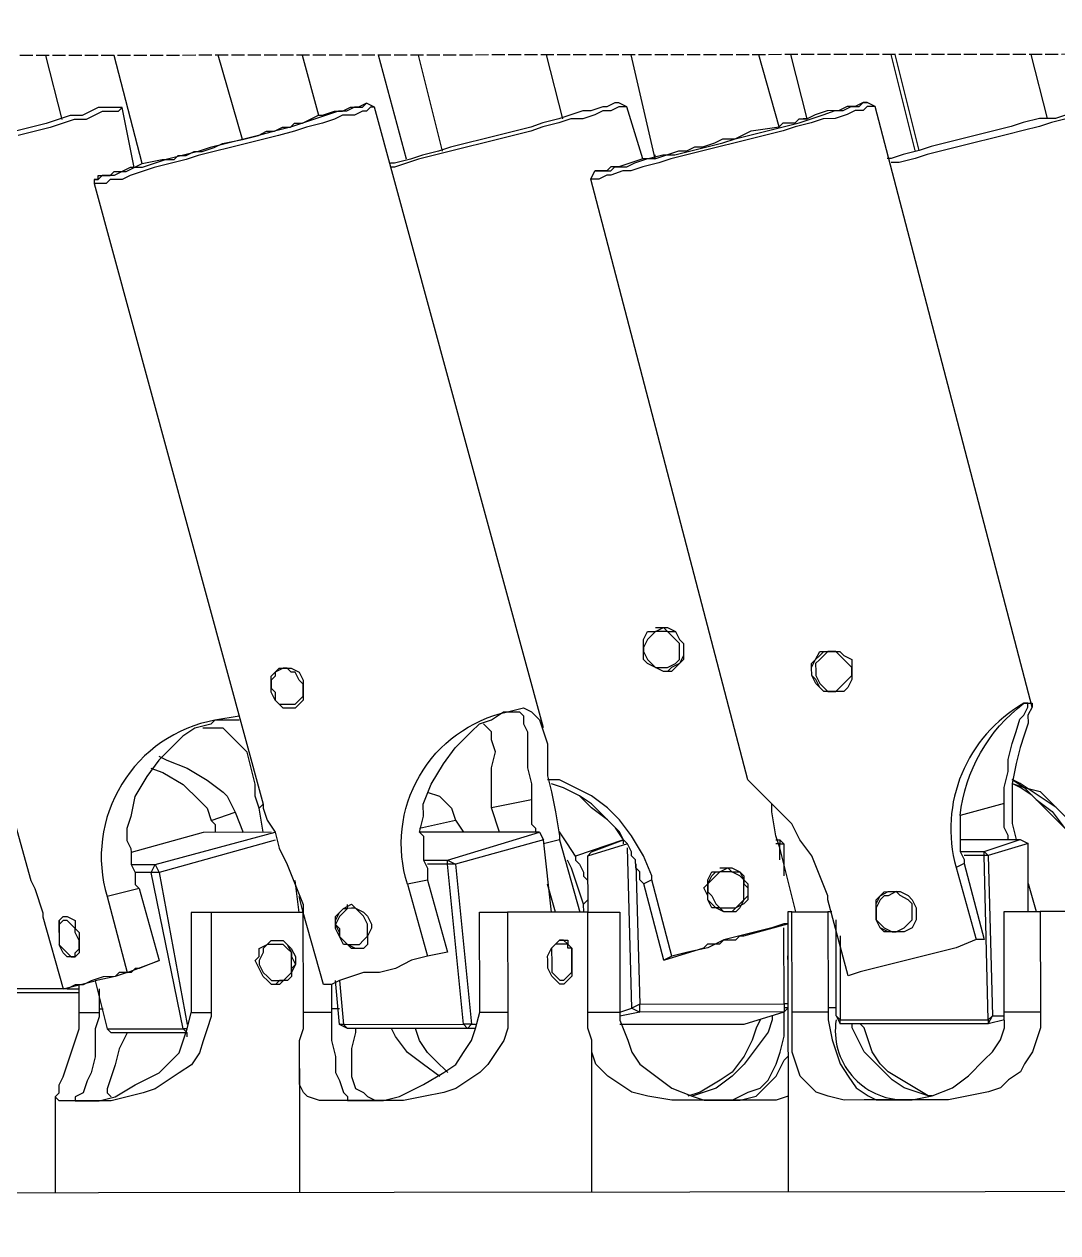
# Model space of a CAD drawing. Header units: feet. Extents: x -99009 to 3252343, y -11094690 to 9035152.
# Drawn here: x 2485332.6 to 2485523.8, y -1980929 to -1980705.4 of the extents above; entities that cross this region are included whole.
import ezdxf

# ---------------------------------------------------------------- set-up
doc = ezdxf.new("R2010")
doc.units = ezdxf.units.FT
doc.linetypes.add('PDF_IMPORT', pattern=[1, 0.8, -0.2])
doc.layers.add('1', color=1, linetype='Continuous')

# ---------------------------------------------------------------- blocks, each defined once
blk = doc.blocks.new('lEVELLING mACHINE')
at = {"color": 200, "lineweight": 25, "transparency": 33554684}
for points in [[(14908.07, 7487.43), (14933.26, 7462.97), (16683.36, 7462.97), (16708.55, 7487.43), (16665.58, 7487.43), (16666.32, 7488.91), (16666.32, 7521.51), (16665.58, 7522.99), (16662.61, 7522.99), (16661.13, 7521.51), (14860.65, 7521.51), (14860.65, 7488.91), (14859.91, 7487.43), (14856.94, 7487.43), (14856.2, 7488.91), (14856.2, 7521.51), (14856.94, 7522.99), (14859.91, 7522.99), (14860.65, 7521.51)], [(16163.96, 7428.89), (16165.44, 7428.89), (16165.44, 7429.63), (16165.44, 7431.11), (16164.7, 7434.82), (16163.96, 7437.04), (16163.22, 7439.26), (16161.74, 7441.49), (16160.26, 7443.71), (16158.03, 7445.19), (16156.55, 7445.93), (16155.07, 7445.93), (16153.59, 7445.93), (16152.85, 7445.93), (16155.81, 7445.93), (16158.77, 7445.93), (16162.48, 7445.93), (16165.44, 7445.19), (16167.67, 7444.45), (16169.15, 7442.97), (16170.63, 7441.49), (16171.37, 7439.26), (16172.11, 7437.04), (16172.11, 7434.82), (16172.11, 7432.6), (16172.11, 7429.63), (16172.11, 7411.11), (16172.85, 7411.11), (16172.85, 7462.97)], [(16209.16, 7462.97), (16209.16, 7440), (16209.16, 7439.26), (16209.16, 7437.04), (16209.16, 7434.82), (16209.9, 7432.6), (16209.9, 7429.63), (16209.9, 7411.11), (16203.97, 7411.11), (16203.97, 7428.89), (16203.97, 7429.63), (16201.75, 7428.89), (16200.27, 7429.63), (16200.27, 7428.15), (16201.75, 7428.89), (16202.49, 7399.25)], [(16263.25, 7440), (16263.25, 7462.97)], [(16308.44, 7445.19), (16308.44, 7462.97)], [(16146.18, 7445.19), (16146.92, 7445.19), (16150.62, 7442.97), (16154.33, 7440.75), (16155.81, 7439.26), (16157.29, 7437.04), (16158.03, 7434.82), (16158.77, 7432.6), (16159.52, 7431.85)], [(16146.92, 7445.19), (16149.14, 7444.45), (16151.37, 7443.71), (16153.59, 7442.23), (16156.55, 7439.26), (16158.77, 7437.04), (16160.26, 7434.08), (16161, 7432.6), (16161, 7431.85)], [(16172.85, 7445.19), (16175.08, 7445.93), (16178.04, 7445.93), (16181.74, 7445.93), (16183.97, 7445.93), (16183.23, 7445.93), (16181.74, 7445.93), (16178.78, 7445.19), (16177.3, 7443.71), (16175.08, 7441.49), (16173.59, 7438.52), (16172.85, 7437.78)], [(16185.45, 7445.93), (16183.23, 7445.93), (16180.26, 7444.45), (16178.04, 7443.71), (16176.56, 7442.23), (16175.08, 7439.26), (16174.33, 7437.04), (16173.59, 7434.08), (16173.59, 7432.6), (16173.59, 7431.11), (16173.59, 7429.63)], [(16175.82, 7430.37), (16175.82, 7431.11), (16176.56, 7433.34), (16178.78, 7436.3), (16181, 7439.26), (16183.23, 7441.49), (16186.19, 7443.71), (16188.41, 7444.45), (16190.63, 7445.19)], [(16178.04, 7431.11), (16178.78, 7432.6), (16179.52, 7434.82), (16181, 7437.78), (16183.23, 7440.75), (16185.45, 7442.23), (16189.15, 7444.45), (16191.38, 7445.19)], [(16209.9, 7429.63), (16203.97, 7429.63), (16203.97, 7431.11), (16202.49, 7434.82), (16201.75, 7437.04), (16200.27, 7439.26), (16197.3, 7441.49), (16194.34, 7443.71), (16190.63, 7445.19), (16188.41, 7445.93), (16186.19, 7445.93), (16184.71, 7445.93), (16183.97, 7445.93), (16186.93, 7445.93), (16189.89, 7445.93), (16194.34, 7445.93), (16198.79, 7445.19), (16201.75, 7444.45), (16203.97, 7442.97), (16206.19, 7441.49), (16208.42, 7439.26), (16209.16, 7437.04)], [(16252.87, 7432.6), (16252.87, 7433.34), (16253.61, 7436.3), (16253.61, 7439.26), (16253.61, 7441.49), (16252.87, 7443.71), (16251.39, 7444.45), (16250.65, 7445.19), (16249.17, 7445.93)], [(16257.32, 7424.45), (16257.32, 7428.89), (16257.32, 7429.63), (16257.32, 7430.37), (16257.32, 7432.6), (16257.32, 7434.82), (16256.58, 7437.78), (16256.58, 7440.75), (16255.84, 7442.23), (16255.1, 7444.45), (16254.36, 7445.19), (16254.36, 7445.93), (16253.61, 7445.93), (16252.87, 7445.93), (16255.1, 7445.93), (16257.32, 7445.93), (16259.54, 7445.93), (16261.77, 7445.19), (16262.51, 7444.45), (16263.25, 7442.97), (16263.25, 7441.49), (16263.25, 7439.26), (16263.25, 7437.04), (16263.25, 7434.82), (16262.51, 7432.6), (16262.51, 7429.63), (16262.51, 7411.11)], [(16279.55, 7411.11), (16279.55, 7429.63), (16279.55, 7430.37), (16280.29, 7432.6), (16281.03, 7434.82), (16281.77, 7437.04), (16283.25, 7439.26), (16285.48, 7440.75), (16287.7, 7442.23), (16289.92, 7443.71), (16292.14, 7444.45), (16295.11, 7445.19), (16298.07, 7445.93), (16301.04, 7445.93), (16303.26, 7445.93), (16304.74, 7445.93), (16306.22, 7445.93), (16306.96, 7445.93), (16307.7, 7445.93), (16308.44, 7445.19), (16307.7, 7444.45), (16307.7, 7442.97), (16306.96, 7441.49), (16306.22, 7439.26), (16305.48, 7437.04), (16304.74, 7434.82), (16304, 7432.6), (16304, 7429.63), (16304, 7424.45)], [(16300.29, 7425.19), (16300.29, 7428.89), (16300.29, 7429.63), (16300.29, 7430.37), (16301.04, 7432.6), (16301.04, 7434.82), (16301.04, 7437.78), (16301.78, 7440.75), (16302.52, 7442.23), (16303.26, 7444.45), (16304.74, 7445.19), (16304.74, 7445.93), (16304, 7445.93), (16302.52, 7445.93), (16300.29, 7445.93), (16297.33, 7445.19), (16293.63, 7442.97), (16289.18, 7440.75), (16287.7, 7439.26), (16285.48, 7437.04), (16284.73, 7434.82), (16283.99, 7432.6), (16283.25, 7429.63), (16279.55, 7429.63)], [(16295.11, 7433.34), (16296.59, 7436.3), (16297.33, 7439.26), (16298.07, 7441.49), (16298.81, 7443.71), (16298.81, 7444.45), (16298.07, 7445.19)], [(16235.83, 7440.75), (16238.06, 7438.52), (16239.54, 7437.04), (16241.02, 7434.82), (16241.76, 7432.6)], [(16237.31, 7441.49), (16240.28, 7439.26), (16243.24, 7437.04), (16245.46, 7434.08), (16246.21, 7432.6)], [(16283.99, 7434.08), (16283.99, 7433.34)], [(16132.84, 7431.11), (16135.81, 7431.85), (16135.06, 7430.37), (16132.84, 7430.37)], [(16163.22, 7415.55), (16163.22, 7431.11), (16135.81, 7431.11), (16135.81, 7431.85), (16163.22, 7431.85), (16163.22, 7431.11), (16163.96, 7430.37), (16163.96, 7412.59)], [(16163.96, 7430.37), (16163.22, 7431.85)], [(16203.97, 7431.85), (16181, 7431.85), (16173.59, 7429.63), (16172.85, 7428.89), (16173.59, 7428.89)], [(16240.28, 7401.48), (16235.83, 7401.48), (16218.79, 7396.29), (16218.05, 7397.77), (16234.35, 7402.22), (16231.39, 7431.85), (16232.87, 7431.85), (16235.83, 7402.22), (16239.54, 7402.22)], [(16230.65, 7432.6), (16232.13, 7432.6), (16231.39, 7431.85), (16230.65, 7431.85)], [(16255.84, 7423.7), (16255.1, 7431.85), (16232.87, 7431.85), (16232.13, 7432.6), (16254.36, 7432.6), (16255.1, 7431.85), (16255.84, 7431.85), (16256.58, 7423.7)], [(16254.36, 7432.6), (16255.84, 7431.85)], [(16267.69, 7397.77), (16289.18, 7403.7), (16283.99, 7431.85)], [(16295.11, 7422.22), (16289.18, 7420), (16292.88, 7421.48), (16293.63, 7421.48), (16294.37, 7422.22), (16295.11, 7422.22), (16295.85, 7422.22), (16296.59, 7422.22), (16297.33, 7422.96), (16301.04, 7423.7), (16298.81, 7432.6), (16284.73, 7432.6), (16283.99, 7433.34), (16298.07, 7433.34), (16298.81, 7432.6)], [(16283.99, 7432.6), (16284.73, 7432.6), (16290.66, 7403.7), (16293.63, 7403.7)], [(16119.5, 7411.11), (16120.25, 7411.11), (16120.99, 7411.11), (16122.47, 7411.11), (16123.95, 7411.11), (16126.17, 7411.11), (16126.17, 7429.63)], [(16132.84, 7429.63), (16132.84, 7428.89), (16132.84, 7411.11), (16126.17, 7411.11)], [(16140.99, 7396.29), (16140.99, 7397.77), (16129.88, 7397.77), (16128.4, 7398.51), (16135.81, 7400.74), (16135.06, 7430.37), (16135.81, 7431.11), (16136.55, 7400.74), (16140.25, 7400.74)], [(16172.11, 7429.63), (16165.44, 7429.63)], [(16201.01, 7402.22), (16200.27, 7428.15), (16173.59, 7428.15), (16173.59, 7429.63), (16200.27, 7429.63), (16203.97, 7430.37)], [(16202.49, 7398.51), (16209.9, 7400.74), (16209.9, 7411.11), (16210.64, 7411.11), (16211.38, 7411.11), (16212.86, 7411.11), (16214.35, 7411.11), (16216.57, 7411.11), (16219.53, 7411.11), (16221.75, 7411.11), (16224.72, 7411.11), (16224.72, 7429.63)], [(16229.9, 7429.63), (16229.9, 7428.89), (16229.9, 7411.11), (16224.72, 7411.11)], [(16257.32, 7429.63), (16262.51, 7429.63)], [(16301.04, 7275.52), (16301.04, 7276.26), (16269.92, 7391.1), (16269.92, 7391.84), (16269.17, 7394.07), (16267.69, 7396.29), (16266.95, 7399.25), (16265.47, 7402.22), (16263.99, 7405.92), (16262.51, 7409.63), (16262.51, 7411.11), (16264.73, 7411.11), (16267.69, 7411.11), (16270.66, 7411.11), (16273.62, 7411.11), (16276.58, 7411.11), (16279.55, 7411.11), (16283.25, 7411.11), (16283.25, 7428.89), (16283.25, 7429.63)], [(16300.29, 7429.63), (16304, 7429.63)], [(16172.11, 7411.11), (16165.44, 7411.11), (16165.44, 7428.89)], [(16172.85, 7428.15), (16173.59, 7428.15), (16173.59, 7414.07)], [(16257.32, 7428.89), (16255.84, 7428.89)], [(16300.29, 7428.89), (16299.55, 7428.89)], [(16274.36, 7374.8), (16278.81, 7375.54), (16279.55, 7376.28), (16282.51, 7377.02), (16284.73, 7378.51), (16286.22, 7379.99), (16289.18, 7382.95), (16291.4, 7385.92), (16293.63, 7389.62), (16294.37, 7393.33), (16295.11, 7395.55), (16295.11, 7397.77), (16294.37, 7399.25), (16294.37, 7399.99), (16294.37, 7401.48), (16294.37, 7402.22), (16293.63, 7403.7), (16293.63, 7404.44), (16293.63, 7405.92), (16292.88, 7406.66), (16298.81, 7408.14), (16295.11, 7422.22), (16297.33, 7422.96), (16299.55, 7422.96), (16301.78, 7423.7), (16303.26, 7424.45), (16304.74, 7424.45), (16306.22, 7425.19), (16306.96, 7425.19), (16301.04, 7423.7)], [(16293.63, 7273.29), (16295.85, 7262.18), (16297.33, 7262.18), (16298.07, 7262.18), (16298.81, 7262.18), (16300.29, 7262.18), (16301.78, 7262.92), (16303.26, 7263.66), (16305.48, 7263.66), (16307.7, 7264.4), (16309.93, 7265.14), (16312.89, 7265.88), (16315.85, 7266.62)], [(16348.46, 7277), (16312.89, 7405.18), (16312.15, 7406.66), (16310.67, 7411.11), (16310.67, 7411.85), (16306.96, 7425.19), (16326.97, 7425.19)], [(16304, 7425.93), (16326.97, 7425.93)], [(16306.22, 7425.19), (16304, 7425.19)], [(16132.84, 7391.1), (16140.99, 7393.33), (16140.99, 7394.81), (16140.99, 7395.55), (16140.99, 7397.03), (16140.99, 7397.77), (16140.99, 7399.25), (16140.99, 7399.99), (16140.25, 7401.48), (16140.25, 7402.22), (16141.73, 7402.96), (16138.03, 7416.29), (16141.73, 7417.78), (16144.7, 7418.52), (16147.66, 7419.26), (16150.62, 7420), (16153.59, 7420.74), (16156.55, 7421.48), (16159.52, 7422.22), (16161.74, 7422.96), (16165.44, 7408.89), (16165.44, 7408.14), (16166.92, 7404.44), (16168.41, 7400.74), (16170.63, 7397.77), (16172.11, 7394.81), (16174.33, 7392.58), (16175.82, 7391.1), (16178.04, 7388.88), (16178.78, 7388.14), (16180.26, 7386.66), (16209.16, 7275.52), (16208.42, 7274.03)], [(16213.6, 7422.96), (16212.86, 7422.22)], [(16241.02, 7396.29), (16240.28, 7397.03), (16240.28, 7398.51), (16240.28, 7399.25), (16240.28, 7400.74), (16240.28, 7401.48), (16239.54, 7402.96), (16239.54, 7403.7), (16239.54, 7405.18), (16243.24, 7405.92), (16239.54, 7419.26), (16242.5, 7420), (16245.46, 7421.48), (16248.43, 7422.22), (16251.39, 7422.22), (16253.61, 7422.96), (16255.84, 7423.7), (16257.32, 7424.45), (16258.8, 7424.45), (16262.51, 7411.11), (16263.25, 7408.14)], [(16267.69, 7416.29), (16266.95, 7416.29), (16266.21, 7416.29), (16265.47, 7417.04), (16264.73, 7418.52), (16264.73, 7419.26), (16263.99, 7420.74), (16264.73, 7421.48), (16264.73, 7422.96), (16265.47, 7423.7), (16266.95, 7423.7), (16267.69, 7424.45)], [(16120.99, 7394.07), (16123.21, 7391.84), (16125.43, 7390.36), (16127.65, 7388.88), (16129.88, 7387.4), (16131.36, 7386.66), (16129.14, 7388.14), (16126.17, 7388.88), (16123.95, 7391.1), (16121.73, 7393.33)], [(16132.84, 7422.22), (16132.84, 7420.74), (16132.84, 7419.26), (16132.84, 7418.52)], [(16172.85, 7420.74), (16172.85, 7419.26)], [(16194.34, 7419.26), (16195.82, 7420), (16188.41, 7417.78), (16187.67, 7417.04), (16186.19, 7417.04), (16185.45, 7417.04), (16184.71, 7416.29), (16183.23, 7416.29), (16182.48, 7416.29), (16181.74, 7415.55), (16181, 7415.55), (16172.85, 7413.33), (16173.59, 7413.33), (16175.82, 7414.07), (16178.78, 7414.81), (16181.74, 7415.55), (16184.71, 7416.29), (16187.67, 7417.78), (16191.38, 7418.52), (16194.34, 7419.26), (16198.04, 7405.18), (16198.04, 7404.44), (16199.53, 7400.74), (16201.75, 7397.03), (16203.97, 7394.07), (16206.19, 7391.84), (16209.16, 7389.62), (16212.12, 7388.14), (16215.09, 7386.66), (16217.31, 7386.66)], [(16195.82, 7420), (16199.53, 7405.92)], [(16239.54, 7405.18), (16235.83, 7418.52), (16239.54, 7419.26)], [(16292.88, 7406.66), (16289.18, 7420)], [(16307.7, 7414.81), (16307.7, 7413.33), (16307.7, 7412.59), (16306.96, 7411.85), (16306.22, 7411.85), (16304.74, 7412.59), (16304.74, 7414.07), (16304, 7414.81), (16304, 7416.29), (16304, 7417.78), (16304, 7418.52), (16304.74, 7419.26)], [(16306.22, 7418.52), (16305.48, 7419.26), (16304.74, 7419.26), (16305.48, 7419.26), (16306.22, 7419.26), (16306.96, 7418.52), (16307.7, 7417.04)], [(16140.25, 7402.22), (16136.55, 7416.29), (16138.03, 7416.29)], [(16212.86, 7417.78), (16213.6, 7417.78), (16213.6, 7417.04), (16214.35, 7416.29), (16215.09, 7416.29)], [(16252.13, 7417.78), (16252.87, 7417.78), (16254.36, 7417.04), (16255.1, 7417.04), (16255.84, 7415.55), (16255.84, 7414.81), (16256.58, 7413.33), (16256.58, 7412.59), (16255.84, 7411.11), (16255.1, 7410.37), (16254.36, 7410.37), (16254.36, 7409.63)], [(16152.11, 7414.81), (16152.85, 7414.81), (16153.59, 7414.81), (16155.07, 7414.81), (16155.81, 7414.07), (16156.55, 7412.59), (16156.55, 7411.85), (16156.55, 7410.37), (16156.55, 7409.63), (16155.81, 7408.14), (16155.07, 7407.4), (16154.33, 7407.4)], [(16306.96, 7411.85), (16307.7, 7412.59), (16307.7, 7413.33)], [(16128.4, 7405.92), (16126.91, 7411.11)], [(16128.4, 7411.11), (16128.4, 7398.51)], [(16164.7, 7411.11), (16165.44, 7411.11)], [(16171.37, 7411.11), (16174.33, 7399.25), (16175.08, 7397.03), (16175.82, 7392.58), (16175.82, 7391.1)], [(16185.45, 7402.96), (16183.97, 7402.96), (16183.23, 7403.7), (16181.74, 7403.7), (16181, 7404.44), (16181, 7405.92), (16180.26, 7406.66), (16180.26, 7408.14), (16181, 7408.89), (16181.74, 7410.37), (16182.48, 7411.11), (16183.23, 7411.11), (16183.97, 7411.11), (16184.71, 7411.11), (16186.19, 7410.37), (16186.93, 7409.63), (16187.67, 7408.89), (16187.67, 7408.14), (16188.41, 7406.66), (16187.67, 7405.92), (16186.93, 7404.44), (16186.19, 7403.7)], [(16209.9, 7408.89), (16210.64, 7409.63)], [(16210.64, 7411.11), (16210.64, 7409.63), (16211.38, 7407.4), (16212.86, 7402.96), (16213.6, 7401.48)], [(16215.83, 7411.11), (16217.31, 7405.92)], [(16216.57, 7411.11), (16218.05, 7397.77)], [(16262.51, 7411.11), (16262.51, 7411.11)], [(16263.25, 7411.11), (16263.99, 7405.18)], [(16198.04, 7405.18), (16199.53, 7405.92), (16200.27, 7405.18), (16200.27, 7403.7), (16201.01, 7402.96), (16201.01, 7401.48), (16201.75, 7400.74), (16201.75, 7399.99), (16202.49, 7398.51), (16203.23, 7397.77), (16203.97, 7396.29), (16205.45, 7394.81), (16206.19, 7394.07), (16209.16, 7391.84), (16211.38, 7389.62)], [(16212.12, 7400.74), (16212.12, 7401.48), (16211.38, 7402.22), (16210.64, 7403.7), (16210.64, 7404.44), (16209.9, 7405.18), (16209.9, 7405.92)], [(16116.54, 7403.7), (16117.28, 7401.48), (16119.5, 7397.77), (16122.47, 7394.81), (16125.43, 7391.84), (16127.65, 7389.62), (16129.88, 7388.14), (16131.36, 7387.4), (16129.14, 7388.14), (16126.91, 7390.36), (16123.95, 7392.58), (16121.73, 7395.55), (16120.25, 7397.03), (16118.76, 7399.25), (16118.02, 7399.99), (16117.28, 7401.48), (16117.28, 7402.22), (16116.54, 7402.96)], [(16175.08, 7397.77), (16174.33, 7397.77), (16174.33, 7398.51), (16173.59, 7398.51), (16173.59, 7404.44)], [(16174.33, 7401.48), (16174.33, 7398.51), (16175.08, 7398.51)], [(16209.9, 7400.74), (16209.16, 7399.99), (16203.23, 7397.77), (16204.71, 7395.55), (16206.94, 7393.33), (16209.16, 7391.1), (16211.38, 7389.62), (16214.35, 7388.14), (16216.57, 7387.4)], [(16203.23, 7398.51), (16203.23, 7397.77), (16212.12, 7400.74), (16213.6, 7398.51), (16215.09, 7396.29)], [(16294.37, 7402.22), (16289.92, 7402.22), (16267.69, 7396.29)], [(16140.99, 7399.99), (16136.55, 7399.99), (16129.88, 7397.77)], [(16173.59, 7398.51), (16174.33, 7397.77)], [(16215.09, 7397.77), (16218.05, 7398.51)], [(16268.43, 7396.29), (16281.03, 7396.29), (16294.37, 7399.99)], [(16132.1, 7397.77), (16132.1, 7397.03), (16132.84, 7395.55), (16132.84, 7394.81), (16132.84, 7393.33), (16132.84, 7392.58), (16132.84, 7391.1), (16132.84, 7388.14), (16132.1, 7385.18), (16132.1, 7382.95), (16131.36, 7379.99), (16130.62, 7377.77), (16129.88, 7375.54), (16129.14, 7374.8), (16128.4, 7373.32), (16128.4, 7372.58), (16129.14, 7372.58), (16127.65, 7372.58), (16127.65, 7373.32), (16128.4, 7374.8), (16128.4, 7376.28), (16129.14, 7378.51), (16129.88, 7380.73), (16130.62, 7383.69), (16131.36, 7387.4), (16131.36, 7390.36), (16131.36, 7394.81), (16130.62, 7397.77)], [(16218.79, 7396.29), (16241.02, 7396.29), (16240.28, 7393.33), (16240.28, 7391.1), (16238.8, 7387.4), (16236.57, 7383.69), (16234.35, 7380.73), (16231.39, 7377.77), (16229.9, 7376.28), (16227.68, 7375.54), (16225.46, 7374.06), (16224.72, 7374.06), (16223.98, 7374.06), (16222.5, 7374.06), (16221.75, 7374.8), (16221.75, 7376.28), (16221.01, 7377.77), (16221.01, 7379.99), (16221.01, 7382.21), (16221.01, 7384.43), (16220.27, 7387.4), (16220.27, 7390.36), (16220.27, 7391.1), (16220.27, 7392.58), (16220.27, 7393.33), (16220.27, 7394.81), (16219.53, 7395.55), (16219.53, 7396.29)], [(16226.2, 7396.29), (16227.68, 7391.84)], [(16239.54, 7388.88), (16237.31, 7389.62), (16235.83, 7391.1), (16235.09, 7391.84), (16234.35, 7394.07), (16232.87, 7396.29)], [(16269.92, 7396.29), (16270.66, 7391.84), (16271.4, 7389.62), (16271.4, 7387.4), (16272.14, 7384.43), (16272.88, 7381.47), (16274.36, 7379.99), (16275.84, 7378.51), (16277.32, 7377.02), (16278.81, 7377.02), (16281.03, 7377.02)], [(16289.18, 7382.21), (16287.7, 7382.95), (16283.99, 7384.43), (16280.29, 7386.66), (16277.32, 7388.88), (16276.58, 7389.62), (16275.84, 7391.1), (16275.1, 7392.58), (16273.62, 7396.29)], [(16279.55, 7394.07), (16278.81, 7394.81), (16278.81, 7396.29)], [(16241.02, 7395.55), (16234.35, 7394.07)], [(16290.66, 7384.43), (16288.44, 7385.18), (16284.73, 7387.4), (16281.77, 7390.36), (16280.29, 7391.84), (16279.55, 7394.07), (16275.1, 7392.58)], [(16220.27, 7390.36), (16227.68, 7391.84), (16227.68, 7390.36), (16227.68, 7388.14), (16227.68, 7384.43), (16226.94, 7381.47), (16227.68, 7379.25), (16227.68, 7377.77), (16228.42, 7377.02), (16229.16, 7376.28)], [(16270.66, 7391.84), (16269.92, 7391.1)], [(16218.05, 7377.02), (16249.17, 7262.18), (16250.65, 7261.44)], [(16127.65, 7373.32), (16156.55, 7262.18), (16158.03, 7261.44)], [(16263.99, 7373.32), (16264.73, 7373.32), (16266.21, 7373.32), (16266.95, 7372.58), (16267.69, 7371.84), (16268.43, 7370.36), (16268.43, 7369.62), (16268.43, 7368.13), (16268.43, 7367.39), (16267.69, 7366.65), (16266.95, 7365.91), (16266.21, 7365.91)], [(16163.22, 7370.36), (16163.96, 7370.36), (16164.7, 7370.36), (16166.18, 7370.36), (16166.92, 7369.62), (16167.67, 7368.87), (16168.41, 7367.39), (16168.41, 7365.91), (16168.41, 7365.17), (16167.67, 7364.43), (16166.92, 7362.95), (16165.44, 7362.95)], [(16197.3, 7358.5), (16195.82, 7358.5), (16195.08, 7359.24), (16193.6, 7359.24), (16192.86, 7360.72), (16192.12, 7361.47), (16192.12, 7362.95), (16192.12, 7363.69), (16192.86, 7365.17), (16193.6, 7365.91), (16194.34, 7366.65), (16195.08, 7366.65)], [(16156.55, 7262.18), (16157.29, 7262.18), (16158.03, 7262.18), (16158.77, 7262.92), (16160.26, 7262.92), (16161.74, 7263.66), (16163.96, 7264.4), (16166.18, 7264.4), (16168.41, 7265.14), (16171.37, 7265.88), (16173.59, 7266.62), (16176.56, 7267.37), (16179.52, 7268.11), (16182.48, 7268.85), (16185.45, 7269.59), (16188.41, 7270.33), (16191.38, 7271.07), (16194.34, 7271.81), (16196.56, 7272.55), (16199.53, 7273.29), (16201.75, 7274.03), (16203.23, 7274.03), (16205.45, 7274.78), (16206.19, 7274.78), (16207.68, 7275.52), (16208.42, 7275.52), (16209.16, 7275.52)], [(16249.17, 7262.18), (16249.91, 7262.18), (16250.65, 7262.92), (16251.39, 7262.92), (16252.87, 7263.66), (16255.1, 7263.66), (16256.58, 7264.4), (16258.8, 7265.14), (16261.77, 7265.88), (16263.99, 7266.62), (16266.95, 7267.37), (16269.92, 7268.11), (16272.88, 7268.85), (16275.84, 7269.59), (16278.81, 7270.33), (16281.77, 7271.07), (16283.99, 7271.81), (16286.96, 7272.55), (16289.92, 7273.29), (16292.14, 7274.03), (16294.37, 7274.78), (16295.85, 7275.52), (16298.07, 7275.52), (16298.81, 7276.26), (16300.29, 7276.26), (16301.04, 7276.26)], [(16262.51, 7252.55), (16259.54, 7263.66), (16258.8, 7263.66), (16256.58, 7262.92), (16255.1, 7262.92), (16253.61, 7262.18), (16252.13, 7262.18), (16251.39, 7262.18), (16250.65, 7261.44), (16252.13, 7262.18), (16252.87, 7262.18), (16254.36, 7262.92), (16255.84, 7262.92), (16258.06, 7263.66), (16260.28, 7264.4), (16262.51, 7265.14), (16264.73, 7265.88), (16267.69, 7266.62), (16270.66, 7267.37), (16273.62, 7268.11), (16276.58, 7268.85), (16279.55, 7269.59), (16281.77, 7270.33), (16284.73, 7271.07), (16287.7, 7271.81), (16289.92, 7272.55), (16292.14, 7273.29), (16294.37, 7273.29), (16295.85, 7274.03), (16297.33, 7274.78), (16298.81, 7274.78), (16299.55, 7274.78), (16300.29, 7275.52), (16301.04, 7275.52), (16300.29, 7275.52), (16300.29, 7274.78), (16299.55, 7274.78), (16298.07, 7274.78), (16297.33, 7274.03), (16295.11, 7274.03), (16293.63, 7273.29), (16292.14, 7272.55), (16297.33, 7252.55)], [(16295.85, 7262.18), (16296.59, 7262.92), (16297.33, 7262.92), (16298.07, 7262.92), (16299.55, 7262.92), (16301.04, 7263.66), (16302.52, 7264.4), (16304.74, 7264.4), (16306.96, 7265.14), (16309.19, 7265.88), (16312.15, 7266.62), (16315.11, 7267.37)], [(16197.3, 7271.07), (16197.3, 7271.81), (16199.53, 7271.81), (16201.75, 7272.55), (16203.97, 7273.29), (16205.45, 7273.29), (16206.19, 7274.03), (16207.68, 7274.03), (16208.42, 7274.03), (16207.68, 7274.03), (16206.94, 7274.03), (16205.45, 7274.03), (16204.71, 7273.29), (16202.49, 7273.29), (16201.01, 7272.55), (16198.79, 7271.81), (16195.82, 7271.07), (16193.6, 7271.07), (16190.63, 7270.33), (16187.67, 7269.59), (16184.71, 7268.85), (16182.48, 7268.11), (16179.52, 7267.37), (16176.56, 7266.62), (16173.59, 7265.88), (16170.63, 7265.14), (16168.41, 7264.4), (16166.18, 7263.66), (16163.96, 7262.92), (16162.48, 7262.92), (16161, 7262.18), (16159.52, 7262.18), (16158.77, 7261.44), (16158.03, 7261.44), (16158.77, 7261.44), (16160.26, 7262.18), (16161.74, 7262.18), (16163.22, 7262.92), (16165.44, 7262.92), (16167.67, 7263.66), (16169.15, 7264.4), (16172.11, 7252.55)], [(16202.49, 7262.18), (16203.23, 7262.18), (16203.97, 7262.18), (16205.45, 7262.92), (16206.94, 7262.92), (16208.42, 7263.66), (16210.64, 7264.4), (16212.86, 7264.4), (16215.09, 7265.14), (16218.05, 7265.88), (16220.27, 7266.62), (16223.24, 7267.37), (16226.2, 7268.11), (16229.16, 7268.85), (16232.13, 7269.59), (16235.09, 7270.33), (16238.06, 7271.07), (16241.02, 7271.81), (16243.24, 7272.55), (16245.46, 7273.29), (16246.21, 7273.29)], [(16108.39, 7271.81), (16110.61, 7262.18), (16112.1, 7261.44), (16112.84, 7261.44), (16114.32, 7261.44), (16115.06, 7262.18), (16117.28, 7262.18), (16118.76, 7262.92), (16120.99, 7263.66), (16123.21, 7264.4), (16126.17, 7264.4), (16129.14, 7265.14), (16131.36, 7265.88), (16134.32, 7266.62), (16137.29, 7267.37), (16140.25, 7268.11), (16143.21, 7268.85), (16146.18, 7269.59), (16148.4, 7270.33), (16151.37, 7271.07), (16153.59, 7271.81), (16154.33, 7271.81)], [(16110.61, 7262.18), (16111.35, 7262.18), (16112.1, 7262.18), (16113.58, 7262.92), (16115.06, 7262.92), (16116.54, 7263.66), (16118.76, 7263.66), (16120.99, 7264.4), (16123.95, 7265.14), (16126.17, 7265.88), (16129.14, 7266.62), (16132.1, 7267.37), (16135.06, 7268.11), (16138.03, 7268.85), (16140.99, 7269.59), (16143.96, 7270.33), (16146.92, 7271.07), (16149.14, 7271.81), (16152.11, 7272.55), (16153.59, 7272.55)], [(16201.75, 7252.55), (16197.3, 7271.81), (16192.86, 7270.33), (16191.38, 7270.33), (16189.89, 7269.59), (16188.41, 7269.59), (16186.19, 7268.85), (16184.71, 7268.11), (16182.48, 7268.11), (16181, 7267.37), (16179.52, 7266.62), (16174.33, 7265.88), (16178.04, 7252.55)], [(16199.53, 7271.81), (16202.49, 7262.18), (16203.97, 7261.44), (16204.71, 7261.44), (16206.19, 7262.18), (16206.94, 7262.18), (16209.16, 7262.92), (16210.64, 7262.92), (16212.86, 7263.66), (16215.09, 7264.4), (16218.05, 7265.14), (16220.27, 7265.88), (16223.24, 7266.62), (16226.2, 7267.37), (16229.16, 7268.11), (16232.13, 7268.85), (16235.09, 7269.59), (16237.31, 7270.33), (16240.28, 7271.07), (16242.5, 7271.81), (16245.46, 7272.55), (16246.21, 7272.55)], [(16243.24, 7271.81), (16248.43, 7252.55)], [(16292.14, 7272.55), (16288.44, 7271.81), (16287.7, 7271.81), (16286.22, 7271.81), (16285.48, 7271.07), (16283.99, 7271.07), (16282.51, 7270.33), (16281.03, 7270.33), (16278.81, 7269.59), (16277.32, 7268.85), (16273.62, 7268.11), (16278.07, 7252.55)], [(16148.4, 7270.33), (16152.85, 7252.55)], [(16149.14, 7270.33), (16153.59, 7252.55)], [(16236.57, 7270.33), (16241.02, 7252.55)], [(16273.62, 7268.11), (16270.66, 7267.37), (16269.17, 7266.62), (16267.69, 7266.62), (16266.21, 7265.88), (16264.73, 7265.88), (16263.99, 7265.14), (16263.25, 7265.14), (16262.51, 7265.14), (16259.54, 7263.66)], [(16124.69, 7264.4), (16127.65, 7252.55)], [(16174.33, 7265.88), (16173.59, 7265.14), (16172.11, 7265.14), (16171.37, 7265.14), (16170.63, 7264.4), (16169.89, 7264.4), (16169.15, 7264.4), (16169.89, 7264.4), (16169.15, 7264.4)], [(16169.89, 7264.4), (16169.89, 7264.4)], [(16214.35, 7264.4), (16217.31, 7252.55)], [(16306.96, 7264.4), (16309.93, 7252.55)]]:
    blk.add_lwpolyline(points, dxfattribs=at)
for points in [[(16126.17, 7429.63), (16126.17, 7430.37), (16126.17, 7432.6), (16126.91, 7434.82), (16127.65, 7437.04), (16129.14, 7439.26), (16129.88, 7440.75), (16132.1, 7442.23), (16133.58, 7443.71), (16135.81, 7444.45), (16139.51, 7445.19), (16143.21, 7445.93), (16146.92, 7445.93), (16150.62, 7445.93), (16152.85, 7445.93), (16152.11, 7445.93), (16149.88, 7445.93), (16146.18, 7445.19), (16142.47, 7443.71), (16139.51, 7441.49), (16136.55, 7438.52), (16135.06, 7437.04), (16133.58, 7434.82), (16132.84, 7432.6), (16132.84, 7429.63)], [(16229.9, 7429.63), (16224.72, 7429.63), (16224.72, 7430.37), (16224.72, 7432.6), (16225.46, 7434.82), (16226.94, 7437.04), (16228.42, 7439.26), (16229.9, 7440.75), (16232.13, 7442.23), (16234.35, 7443.71), (16236.57, 7444.45), (16240.28, 7445.19), (16243.98, 7445.93), (16246.95, 7445.93), (16250.65, 7445.93), (16252.87, 7445.93), (16252.13, 7445.93), (16250.65, 7445.93), (16247.69, 7445.93), (16244.72, 7445.19), (16240.28, 7442.97), (16236.57, 7440.75), (16234.35, 7439.26), (16232.87, 7437.04), (16231.39, 7434.82), (16230.65, 7432.6)], [(16214.35, 7416.29), (16213.6, 7416.29), (16213.6, 7417.04), (16212.86, 7417.78), (16212.86, 7419.26), (16212.86, 7420.74), (16212.86, 7422.22), (16212.86, 7422.96), (16213.6, 7423.7), (16214.35, 7424.45), (16215.09, 7424.45), (16215.83, 7423.7), (16216.57, 7422.96), (16217.31, 7421.48), (16217.31, 7420), (16217.31, 7419.26), (16216.57, 7417.78), (16215.83, 7417.04), (16215.09, 7416.29)], [(16214.35, 7417.04), (16215.09, 7417.04), (16215.83, 7417.04), (16216.57, 7417.78), (16216.57, 7418.52), (16216.57, 7420), (16216.57, 7420.74), (16216.57, 7422.22), (16215.83, 7422.96), (16215.09, 7423.7), (16214.35, 7423.7), (16213.6, 7422.96), (16212.86, 7422.22), (16212.86, 7420.74), (16212.86, 7420), (16212.86, 7418.52), (16212.86, 7417.78), (16213.6, 7417.04)], [(16267.69, 7416.29), (16266.21, 7416.29), (16265.47, 7417.04), (16264.73, 7417.78), (16263.99, 7419.26), (16263.99, 7420.74), (16264.73, 7422.22), (16265.47, 7422.96), (16266.21, 7423.7), (16266.95, 7424.45), (16268.43, 7424.45), (16269.17, 7423.7), (16269.92, 7422.96), (16270.66, 7421.48), (16271.4, 7420), (16270.66, 7419.26), (16270.66, 7417.78), (16269.17, 7417.04), (16268.43, 7416.29)], [(16266.95, 7417.04), (16267.69, 7417.04), (16269.17, 7417.04), (16269.92, 7417.78), (16269.92, 7418.52), (16270.66, 7420), (16270.66, 7420.74), (16269.92, 7422.22), (16269.17, 7422.96), (16268.43, 7423.7), (16267.69, 7423.7), (16266.21, 7423.7), (16265.47, 7422.96), (16264.73, 7422.22), (16264.73, 7420.74), (16264.73, 7420), (16264.73, 7418.52), (16265.47, 7417.78), (16266.21, 7417.04)], [(16304.74, 7419.26), (16304.74, 7418.52), (16304, 7417.78), (16304, 7417.04), (16304, 7416.29), (16304.74, 7414.81), (16304.74, 7414.07), (16305.48, 7413.33), (16306.22, 7412.59), (16306.96, 7412.59), (16307.7, 7413.33), (16307.7, 7414.07), (16307.7, 7414.81), (16307.7, 7416.29), (16307.7, 7417.04), (16306.96, 7417.78), (16306.22, 7418.52), (16305.48, 7419.26)], [(16252.13, 7417.78), (16253.61, 7417.78), (16254.36, 7417.04), (16255.1, 7416.29), (16255.84, 7415.55), (16256.58, 7414.07), (16256.58, 7412.59), (16256.58, 7411.85), (16255.84, 7411.11), (16255.1, 7410.37), (16253.61, 7409.63), (16252.87, 7410.37), (16251.39, 7411.11), (16250.65, 7411.85), (16249.91, 7413.33), (16249.91, 7414.07), (16250.65, 7415.55), (16250.65, 7417.04), (16251.39, 7417.78)], [(16252.87, 7417.04), (16252.13, 7417.04), (16251.39, 7416.29), (16250.65, 7415.55), (16250.65, 7414.07), (16250.65, 7413.33), (16251.39, 7411.85), (16252.13, 7411.11), (16252.87, 7410.37), (16253.61, 7410.37), (16254.36, 7410.37), (16255.1, 7411.11), (16255.84, 7411.85), (16256.58, 7413.33), (16255.84, 7414.07), (16255.84, 7415.55), (16255.1, 7416.29), (16254.36, 7417.04), (16253.61, 7417.04)], [(16152.11, 7414.81), (16153.59, 7414.81), (16154.33, 7414.81), (16155.81, 7414.07), (16156.55, 7412.59), (16156.55, 7411.85), (16156.55, 7410.37), (16156.55, 7408.89), (16155.81, 7408.14), (16154.33, 7407.4), (16152.85, 7407.4), (16152.11, 7407.4), (16150.62, 7408.14), (16149.88, 7408.89), (16149.14, 7410.37), (16149.14, 7411.11), (16149.14, 7412.59), (16149.88, 7414.07), (16151.37, 7414.81)], [(16153.59, 7414.81), (16152.85, 7414.81), (16151.37, 7414.07), (16150.62, 7413.33), (16149.88, 7412.59), (16149.88, 7411.85), (16149.88, 7410.37), (16149.88, 7409.63), (16150.62, 7408.89), (16152.11, 7408.14), (16152.85, 7407.4), (16154.33, 7408.14), (16155.07, 7408.14), (16155.81, 7408.89), (16156.55, 7410.37), (16156.55, 7411.11), (16156.55, 7412.59), (16155.81, 7413.33), (16155.07, 7414.07)], [(16183.23, 7411.11), (16184.71, 7411.11), (16185.45, 7410.37), (16186.93, 7410.37), (16187.67, 7408.89), (16187.67, 7407.4), (16187.67, 7406.66), (16187.67, 7405.18), (16186.93, 7403.7), (16185.45, 7403.7), (16183.97, 7402.96), (16183.23, 7402.96), (16181.74, 7403.7), (16181, 7405.18), (16180.26, 7405.92), (16180.26, 7407.4), (16180.26, 7408.89), (16181, 7409.63), (16182.48, 7410.37)], [(16184.71, 7410.37), (16183.23, 7410.37), (16182.48, 7410.37), (16181.74, 7409.63), (16181, 7408.89), (16181, 7407.4), (16181, 7405.92), (16181, 7405.18), (16181.74, 7404.44), (16183.23, 7403.7), (16183.97, 7403.7), (16185.45, 7403.7), (16186.19, 7404.44), (16186.93, 7405.18), (16187.67, 7405.92), (16187.67, 7407.4), (16186.93, 7408.14), (16186.19, 7409.63), (16185.45, 7410.37)], [(16290.66, 7403.7), (16289.92, 7402.22), (16289.18, 7403.7)], [(16136.55, 7399.99), (16135.81, 7400.74), (16136.55, 7400.74)], [(16235.83, 7402.22), (16235.83, 7401.48), (16234.35, 7402.22)], [(16266.21, 7365.91), (16265.47, 7365.91), (16264.73, 7365.91), (16263.25, 7366.65), (16262.51, 7368.13), (16262.51, 7368.87), (16262.51, 7370.36), (16262.51, 7371.84), (16263.25, 7372.58), (16263.99, 7373.32), (16265.47, 7373.32), (16266.21, 7373.32), (16266.95, 7372.58), (16267.69, 7371.84), (16268.43, 7370.36), (16268.43, 7368.87), (16268.43, 7367.39), (16267.69, 7366.65), (16266.95, 7365.91)], [(16262.51, 7368.87), (16263.25, 7368.13), (16263.99, 7366.65), (16264.73, 7366.65), (16265.47, 7365.91), (16266.21, 7365.91), (16267.69, 7366.65), (16267.69, 7367.39), (16268.43, 7368.13), (16268.43, 7369.62), (16267.69, 7370.36), (16267.69, 7371.84), (16266.95, 7372.58), (16265.47, 7372.58), (16264.73, 7372.58), (16263.99, 7372.58), (16263.25, 7371.84), (16262.51, 7371.1), (16262.51, 7370.36)], [(16166.92, 7364.43), (16167.67, 7365.17), (16167.67, 7366.65), (16167.67, 7367.39), (16166.92, 7368.87), (16166.18, 7369.62), (16165.44, 7370.36), (16163.96, 7370.36), (16163.22, 7369.62), (16162.48, 7368.87), (16161.74, 7368.13), (16161, 7367.39), (16161, 7365.91), (16161.74, 7365.17), (16162.48, 7364.43), (16163.22, 7363.69), (16163.96, 7362.95), (16165.44, 7362.95), (16166.18, 7363.69)], [(16163.22, 7370.36), (16164.7, 7370.36), (16166.18, 7370.36), (16166.92, 7369.62), (16167.67, 7368.13), (16168.41, 7367.39), (16168.41, 7365.91), (16167.67, 7364.43), (16166.92, 7363.69), (16166.18, 7362.95), (16164.7, 7362.95), (16163.22, 7362.95), (16162.48, 7363.69), (16161, 7364.43), (16161, 7365.91), (16161, 7366.65), (16161, 7368.13), (16161.74, 7369.62), (16162.48, 7370.36)], [(16195.08, 7366.65), (16195.82, 7366.65), (16197.3, 7365.91), (16198.79, 7365.17), (16199.53, 7364.43), (16199.53, 7362.95), (16199.53, 7362.21), (16199.53, 7360.72), (16198.79, 7359.24), (16197.3, 7359.24), (16195.82, 7358.5), (16195.08, 7358.5), (16193.6, 7359.24), (16192.86, 7360.72), (16192.12, 7361.47), (16192.12, 7362.95), (16192.12, 7364.43), (16192.86, 7365.17), (16194.34, 7365.91)], [(16199.53, 7362.21), (16199.53, 7362.95), (16198.79, 7364.43), (16198.04, 7365.17), (16197.3, 7365.91), (16195.82, 7365.91), (16195.08, 7365.91), (16193.6, 7365.17), (16192.86, 7364.43), (16192.86, 7363.69), (16192.86, 7362.21), (16192.86, 7361.47), (16193.6, 7360.72), (16194.34, 7359.98), (16195.08, 7359.24), (16196.56, 7359.24), (16197.3, 7359.24), (16198.04, 7359.98), (16198.79, 7360.72)]]:
    blk.add_lwpolyline(points, close=True, dxfattribs=at)
for points in [[(16243.24, 7405.92, -0.440154), (16224.72, 7374.06), (16221.75, 7373.32), (16220.27, 7374.06), (16219.53, 7374.8), (16218.79, 7375.54), (16218.05, 7377.77), (16217.31, 7379.99), (16217.31, 7382.95), (16217.31, 7385.92), (16216.57, 7388.88), (16215.83, 7392.58), (16215.09, 7397.03), (16215.09, 7397.77), (16211.38, 7411.11)], [(16274.36, 7375.54), (16275.1, 7375.54), (16277.32, 7375.54), (16278.81, 7375.54, 0.445924), (16298.81, 7408.14)], [(16140.99, 7393.33, -0.205258), (16129.14, 7372.58, 0.344593), (16141.73, 7402.96)]]:
    blk.add_lwpolyline(points, format="xyb", dxfattribs=at)
at = {"color": 200, "linetype": 'PDF_IMPORT', "lineweight": 25, "ltscale": 3.011111, "transparency": 33554684}
blk.add_lwpolyline([(14933.26, 7252.55), (16683.36, 7252.55)], dxfattribs=at)
at = {"color": 200, "lineweight": 25, "transparency": 33554684}
blk.add_arc((16151.29, 7433.1), 12.83, 351.0851, 89.644, dxfattribs=at)
blk = doc.blocks.new('A$Cac12730c')
blk.add_blockref('lEVELLING mACHINE', (-11218.13, -5688.95))

msp = doc.modelspace()

# ---------------------------------------------------------------- linework, layer by layer
at = {"layer": '1'}
msp.add_arc((2520410.24778, -1978395.99612), 100000, 84.1346387202, 194.3871675539, dxfattribs=at)

# ---------------------------------------------------------------- block references
at = {"transparency": 33554684, "rotation": 180.0650517140762}
msp.add_blockref('A$Cac12730c', (2490426.6334, -1979141.86212), dxfattribs=at)

doc.saveas('drawing.dxf')
